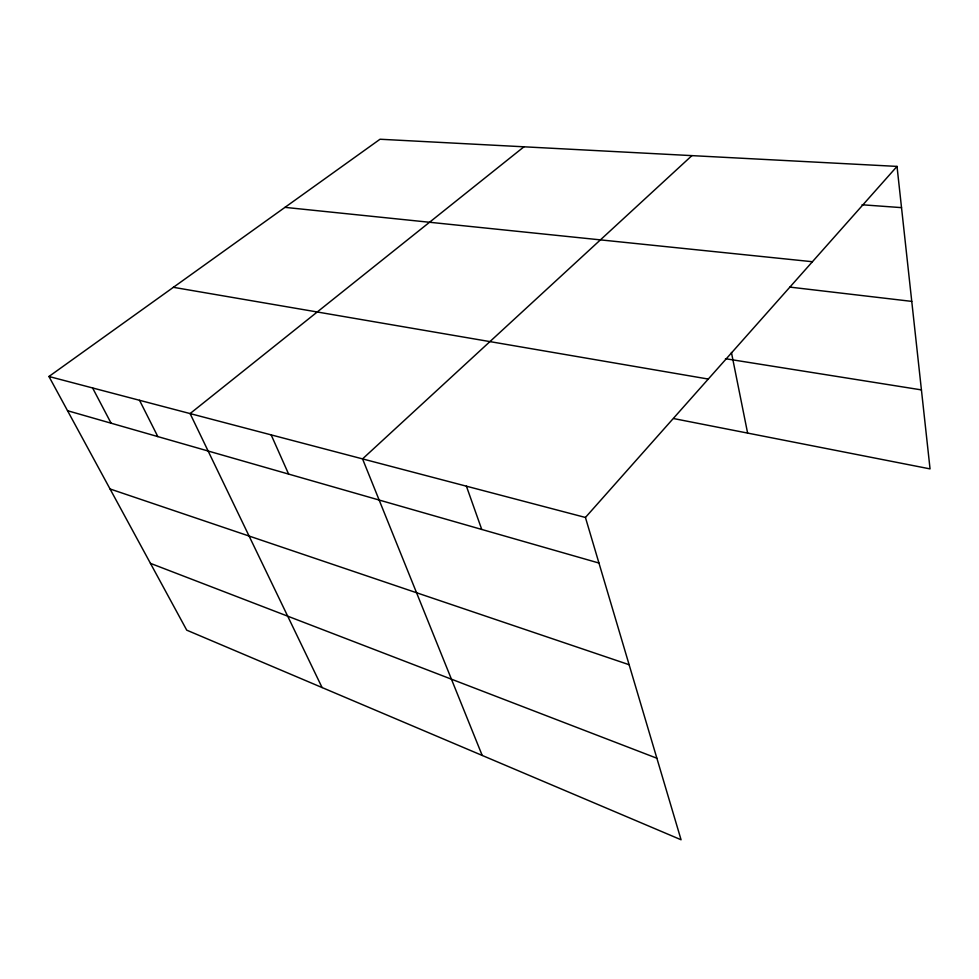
<?xml version="1.0" encoding="UTF-8"?>
<svg xmlns="http://www.w3.org/2000/svg" width="979" height="979" viewBox="0 0 979 979"><rect width="100%" height="100%" fill="white"/><g stroke="black" fill="none" stroke-linecap="round" stroke-linejoin="round"><path stroke-width="1.47" d="M585.43 517.463L897.021 166.406L380.036 139.238L48.95 376.487L186.732 630.158L681.066 839.762L585.43 517.463L48.95 376.487M691.92 155.624L362.548 458.894L482.206 755.445M523.973 146.801L190.097 413.579L322.079 687.552M862.058 204.77L901.524 207.634M284.975 207.364L812.411 261.723M789.894 287.104L911.755 301.385M725.463 358.706L921.423 389.899M173.393 287.312L708.282 379.057M673.736 418.584L930.05 468.892L897.021 166.406M67.539 410.715L598.964 563.047M110.04 488.962L629.13 664.717M150.448 563.353L656.872 758.236M92.601 387.953L111.092 423.197M139.52 400.289L157.827 436.597M271.159 434.872L288.621 474.093M466.408 486.184L481.741 529.443M731.435 352.489L747.613 433.085"/></g></svg>
